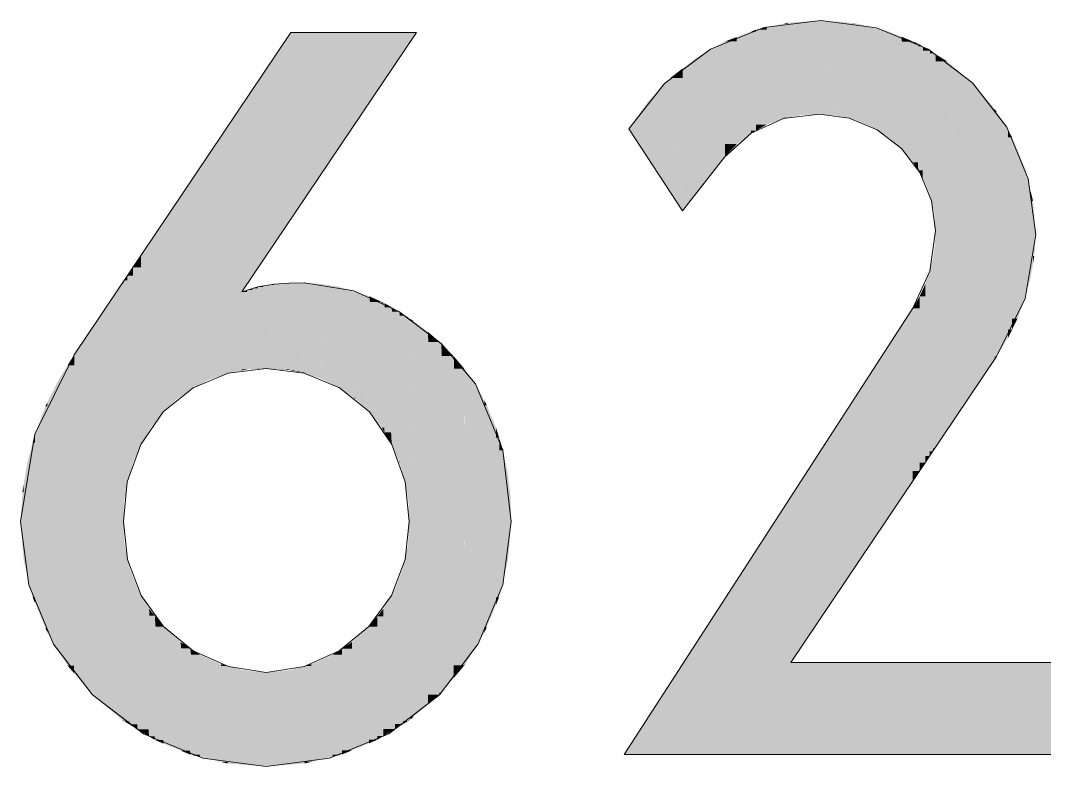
# Model space of a CAD drawing. Extents: x -1 to 1342, y -35 to 723.
# Drawn here: x 1226.778 to 1229.655, y 273.213 to 275.308 of the extents above; entities that cross this region are included whole.
import ezdxf

# ---------------------------------------------------------------- set-up
doc = ezdxf.new("R2010")
doc.units = 0
doc.layers.get('0').update_dxf_attribs({"lineweight": 18})
doc.layers.add('P11_Plankopf_Ausführung_AF_4_800 Plankopf', color=7, linetype='Continuous', lineweight=25)

# ---------------------------------------------------------------- blocks, each defined once
blk = doc.blocks.new('Referenz-A0SKLQSHLL', base_point=(1054.4775, 131.3883))
at = {"layer": 'P11_Plankopf_Ausführung_AF_4_800 Plankopf', "color": 0, "linetype": 'Continuous', "lineweight": 13, "ltscale": 16.9}
for p, q in [((1229.0269, 275.3079), (1228.8665, 275.2881)), ((1229.1829, 275.2877), (1229.0269, 275.3079)), ((1228.8665, 275.2881), (1228.7166, 275.2277)), ((1229.3283, 275.2278), (1229.1829, 275.2877)), ((1227.5376, 275.2745), (1226.9288, 274.3693)), ((1227.3996, 274.5458), (1227.8905, 275.2745)), ((1227.8905, 275.2745), (1227.5376, 275.2745)), ((1228.7166, 275.2277), (1228.5873, 275.1307)), ((1229.4532, 275.1324), (1229.3283, 275.2278)), ((1228.5873, 275.1307), (1228.4873, 275.0036)), ((1229.5492, 275.0079), (1229.4532, 275.1324)), ((1228.9221, 275.0326), (1228.8306, 274.9912)), ((1229.0218, 275.0445), (1228.9221, 275.0326)), ((1229.1066, 275.0334), (1229.0218, 275.0445)), ((1229.1855, 275.0007), (1229.1066, 275.0334)), ((1228.4873, 275.0036), (1228.6383, 274.7734)), ((1228.8306, 274.9912), (1228.7558, 274.9243)), ((1229.2533, 274.9486), (1229.1855, 275.0007)), ((1229.6097, 274.8628), (1229.5492, 275.0079)), ((1229.3054, 274.8808), (1229.2533, 274.9486)), ((1228.6383, 274.7734), (1228.7558, 274.9243)), ((1229.3381, 274.8019), (1229.3054, 274.8808)), ((1229.6306, 274.7069), (1229.6097, 274.8628)), ((1229.3492, 274.7172), (1229.3381, 274.8019)), ((1229.3326, 274.6039), (1229.3492, 274.7172)), ((1229.6007, 274.5275), (1229.6306, 274.7069)), ((1229.2852, 274.4998), (1229.3326, 274.6039)), ((1227.4444, 274.5598), (1227.3996, 274.5458)), ((1227.4907, 274.5671), (1227.4444, 274.5598)), ((1227.5333, 274.5704), (1227.4907, 274.5671)), ((1227.5761, 274.5714), (1227.5333, 274.5704)), ((1227.7142, 274.5491), (1227.5761, 274.5714)), ((1227.8413, 274.4907), (1227.7142, 274.5491)), ((1229.5206, 274.3642), (1229.6007, 274.5275)), ((1227.9603, 274.4009), (1227.8413, 274.4907)), ((1229.2852, 274.4998), (1228.4744, 273.2465)), ((1228.0568, 274.2872), (1227.9603, 274.4009)), ((1226.9288, 274.3693), (1226.8185, 274.1466)), ((1228.9425, 273.5048), (1229.5206, 274.3642)), ((1227.4684, 274.3308), (1227.3618, 274.3177)), ((1227.5752, 274.3177), (1227.4684, 274.3308)), ((1227.3618, 274.3177), (1227.2627, 274.276)), ((1227.6743, 274.276), (1227.5752, 274.3177)), ((1227.2627, 274.276), (1227.1786, 274.2091)), ((1227.7584, 274.2091), (1227.6743, 274.276)), ((1228.1337, 274.1013), (1228.0568, 274.2872)), ((1227.1786, 274.2091), (1227.1161, 274.1169)), ((1227.8211, 274.1169), (1227.7584, 274.2091)), ((1226.8185, 274.1466), (1226.7779, 273.9013)), ((1227.1161, 274.1169), (1227.0781, 274.0121)), ((1227.859, 274.0122), (1227.8211, 274.1169)), ((1228.1566, 273.9013), (1228.1337, 274.1013)), ((1227.0781, 274.0121), (1227.0671, 273.9013)), ((1227.8701, 273.9013), (1227.859, 274.0122)), ((1226.7779, 273.9013), (1226.8017, 273.7229)), ((1227.0671, 273.9013), (1227.0782, 273.794)), ((1227.859, 273.794), (1227.8701, 273.9013)), ((1228.1331, 273.7232), (1228.1566, 273.9013)), ((1227.0782, 273.794), (1227.1167, 273.6933)), ((1227.8204, 273.6932), (1227.859, 273.794)), ((1226.8017, 273.7229), (1226.8709, 273.5568)), ((1228.0644, 273.5572), (1228.1331, 273.7232)), ((1227.1167, 273.6933), (1227.1799, 273.6059)), ((1227.7572, 273.6059), (1227.8204, 273.6932)), ((1227.1799, 273.6059), (1227.2636, 273.5379)), ((1227.6734, 273.5379), (1227.7572, 273.6059)), ((1226.8709, 273.5568), (1226.9807, 273.4142)), ((1227.955, 273.4147), (1228.0644, 273.5572)), ((1227.2636, 273.5379), (1227.362, 273.4939)), ((1227.575, 273.4938), (1227.6734, 273.5379)), ((1227.362, 273.4939), (1227.4684, 273.4768)), ((1227.4684, 273.4768), (1227.575, 273.4938)), ((1229.7379, 273.5048), (1228.9425, 273.5048)), ((1226.9807, 273.4142), (1227.1236, 273.3049)), ((1227.8125, 273.3053), (1227.955, 273.4147)), ((1227.1236, 273.3049), (1227.29, 273.2363)), ((1227.6465, 273.2366), (1227.8125, 273.3053)), ((1227.29, 273.2363), (1227.4684, 273.2131)), ((1227.4684, 273.2131), (1227.6465, 273.2366)), ((1228.4744, 273.2465), (1229.7379, 273.2465))]:
    blk.add_line(p, q, dxfattribs=at)
at = {"layer": 'P11_Plankopf_Ausführung_AF_4_800 Plankopf', "color": 0, "linetype": 'Continuous', "lineweight": 0, "ltscale": 0.0169}
blk.add_line((1227.5761, 274.5713), (1227.5752, 274.5713), dxfattribs=at)
for points in [[(1229.0218, 275.3042), (1228.9715, 275.3042), (1229.0218, 275.3075)], [(1229.0269, 275.3075), (1229.0218, 275.3075), (1229.0269, 275.3079)], [(1229.0269, 275.0445), (1229.0218, 275.0445), (1229.0218, 275.3075)], [(1229.0269, 275.0441), (1229.0269, 275.3075), (1229.0218, 275.3075)], [(1229.0724, 275.0441), (1229.0269, 275.0441), (1229.0269, 275.3079)], [(1229.0731, 275.3043), (1229.0276, 275.3043), (1229.0269, 275.3079)], [(1228.8442, 275.2767), (1228.8306, 275.2767), (1228.8442, 275.2819)], [(1228.8748, 275.2819), (1228.8442, 275.2819), (1228.8748, 275.2886)], [(1228.8748, 275.0154), (1228.8442, 275.0154), (1228.8442, 275.2819)], [(1228.8748, 275.0154), (1228.8748, 275.2819), (1228.8442, 275.2819)], [(1228.9221, 275.2886), (1228.8748, 275.2886), (1228.9221, 275.299)], [(1228.9221, 275.0326), (1228.8748, 275.0326), (1228.8748, 275.2886)], [(1228.9221, 275.0326), (1228.9221, 275.2886), (1228.8748, 275.2886)], [(1228.9346, 275.299), (1228.9221, 275.299), (1228.9346, 275.3017)], [(1228.9346, 275.035), (1228.9221, 275.035), (1228.9221, 275.299)], [(1228.9346, 275.035), (1228.9346, 275.299), (1228.9221, 275.299)], [(1228.9715, 275.3017), (1228.9346, 275.3017), (1228.9715, 275.3042)], [(1228.9715, 275.0424), (1228.9346, 275.0424), (1228.9346, 275.3017)], [(1228.9715, 275.0424), (1228.9715, 275.3017), (1228.9346, 275.3017)], [(1229.0218, 275.0445), (1228.9715, 275.0445), (1228.9715, 275.3042)], [(1229.0218, 275.0445), (1229.0218, 275.3042), (1228.9715, 275.3042)], [(1229.0731, 275.0405), (1229.0731, 275.3043), (1229.0276, 275.3043)], [(1229.1192, 275.0405), (1229.0731, 275.0405), (1229.0731, 275.3043)], [(1229.1212, 275.3007), (1229.0737, 275.3007), (1229.0731, 275.3043)], [(1229.1212, 275.0289), (1229.1212, 275.3007), (1229.0737, 275.3007)], [(1229.123, 275.0289), (1229.1212, 275.0289), (1229.1212, 275.3007)], [(1229.123, 275.3002), (1229.1212, 275.3002), (1229.1212, 275.3007)], [(1229.123, 275.0285), (1229.123, 275.3002), (1229.1212, 275.3002)], [(1229.1673, 275.0285), (1229.123, 275.0285), (1229.123, 275.3002)], [(1229.1705, 275.2889), (1229.1248, 275.2889), (1229.123, 275.3002)], [(1229.1705, 275.0088), (1229.1705, 275.2889), (1229.1248, 275.2889)], [(1229.2095, 275.0088), (1229.1705, 275.0088), (1229.1705, 275.2889)], [(1229.2131, 275.2788), (1229.1719, 275.2788), (1229.1705, 275.2889)], [(1229.2131, 274.9827), (1229.2131, 275.2788), (1229.1719, 275.2788)], [(1229.2143, 274.9827), (1229.2131, 274.9827), (1229.2131, 275.2788)], [(1229.2143, 275.2783), (1229.2131, 275.2783), (1229.2131, 275.2788)], [(1229.2143, 274.982), (1229.2143, 275.2783), (1229.2131, 275.2783)], [(1229.2494, 274.982), (1229.2143, 274.982), (1229.2143, 275.2783)], [(1229.2533, 275.2623), (1229.2162, 275.2623), (1229.2143, 275.2783)], [(1227.5376, 275.0693), (1227.3996, 275.0693), (1227.5376, 275.2745)], [(1227.5376, 274.7506), (1227.8905, 275.2745), (1227.5376, 275.2745)], [(1228.7577, 275.2478), (1228.7558, 275.2478), (1228.7577, 275.2489)], [(1228.7907, 275.2489), (1228.7577, 275.2489), (1228.7907, 275.2615)], [(1228.7907, 274.9606), (1228.7577, 274.9606), (1228.7577, 275.2489)], [(1228.7907, 274.9606), (1228.7907, 275.2489), (1228.7577, 275.2489)], [(1228.8306, 275.2615), (1228.7907, 275.2615), (1228.8306, 275.2767)], [(1228.8306, 274.9912), (1228.7907, 274.9912), (1228.7907, 275.2615)], [(1228.8306, 274.9912), (1228.8306, 275.2615), (1228.7907, 275.2615)], [(1228.8442, 274.9986), (1228.8306, 274.9986), (1228.8306, 275.2767)], [(1228.8442, 274.9986), (1228.8442, 275.2767), (1228.8306, 275.2767)], [(1229.2533, 274.9486), (1229.2533, 275.2623), (1229.2162, 275.2623)], [(1229.283, 274.9486), (1229.2533, 274.9486), (1229.2533, 275.2623)], [(1229.2867, 275.2485), (1229.2546, 275.2485), (1229.2533, 275.2623)], [(1228.7558, 275.2035), (1228.6771, 275.2035), (1228.7558, 275.2478)], [(1228.7577, 274.9263), (1228.7558, 274.9263), (1228.7558, 275.2478)], [(1228.7577, 274.9263), (1228.7577, 275.2478), (1228.7558, 275.2478)], [(1229.2867, 274.9096), (1229.2867, 275.2485), (1229.2546, 275.2485)], [(1229.2997, 274.9096), (1229.2867, 274.9096), (1229.2867, 275.2485)], [(1229.3005, 275.2428), (1229.2869, 275.2428), (1229.2867, 275.2485)], [(1229.3005, 274.887), (1229.3005, 275.2428), (1229.2869, 275.2428)], [(1229.3128, 274.887), (1229.3005, 274.887), (1229.3005, 275.2428)], [(1229.3135, 275.2349), (1229.3008, 275.2349), (1229.3005, 275.2428)], [(1229.3135, 274.8658), (1229.3135, 275.2349), (1229.3008, 275.2349)], [(1229.3309, 274.8658), (1229.3135, 274.8658), (1229.3135, 275.2349)], [(1229.3332, 275.2229), (1229.3141, 275.2229), (1229.3135, 275.2349)], [(1229.3332, 274.8183), (1229.3332, 275.2229), (1229.3141, 275.2229)], [(1229.3439, 274.8183), (1229.3332, 274.8183), (1229.3332, 275.2229)], [(1229.3452, 275.2156), (1229.3334, 275.2156), (1229.3332, 275.2229)], [(1228.6771, 275.1732), (1228.6383, 275.1732), (1228.6771, 275.2035)], [(1228.7558, 274.9243), (1228.6771, 274.9243), (1228.6771, 275.2035)], [(1228.7558, 274.9243), (1228.7558, 275.2035), (1228.6771, 275.2035)], [(1229.3452, 274.7684), (1229.3452, 275.2156), (1229.3334, 275.2156)], [(1229.3488, 274.7684), (1229.3452, 274.7684), (1229.3452, 275.2156)], [(1229.3492, 275.2131), (1229.3452, 275.2131), (1229.3452, 275.2156)], [(1229.3492, 274.7172), (1229.3492, 275.2131), (1229.3452, 275.2131)], [(1229.3812, 274.1571), (1229.3492, 274.1571), (1229.3492, 275.2131)], [(1229.3812, 275.1936), (1229.3498, 275.1936), (1229.3492, 275.2131)], [(1229.3812, 274.1571), (1229.3812, 275.1936), (1229.3498, 275.1936)], [(1229.4532, 274.2641), (1229.3812, 274.2641), (1229.3812, 275.1936)], [(1229.4532, 275.1324), (1229.386, 275.1324), (1229.3812, 275.1936)], [(1228.6383, 275.1466), (1228.6041, 275.1466), (1228.6383, 275.1732)], [(1228.6771, 274.8233), (1228.6383, 274.8233), (1228.6383, 275.1732)], [(1228.6771, 274.8233), (1228.6771, 275.1732), (1228.6383, 275.1732)], [(1228.6041, 275.0795), (1228.5404, 275.0795), (1228.6041, 275.1466)], [(1228.6335, 274.8254), (1228.6041, 274.8254), (1228.6041, 275.1466)], [(1228.6383, 274.7734), (1228.6383, 275.1466), (1228.6041, 275.1466)], [(1229.4532, 274.2641), (1229.4532, 275.1324), (1229.386, 275.1324)], [(1229.5148, 274.3556), (1229.4532, 274.3556), (1229.4532, 275.1324)], [(1229.5148, 275.0607), (1229.4589, 275.0607), (1229.4532, 275.1324)], [(1228.5404, 275.0036), (1228.4873, 275.0036), (1228.5404, 275.0795)], [(1228.5797, 274.9227), (1228.5404, 274.9227), (1228.5404, 275.0795)], [(1228.6041, 274.8254), (1228.6041, 275.0795), (1228.5404, 275.0795)], [(1227.3996, 275.013), (1227.3618, 275.013), (1227.3996, 275.0693)], [(1227.5376, 274.7506), (1227.3996, 274.7506), (1227.3996, 275.0693)], [(1227.5376, 274.7506), (1227.5376, 275.0693), (1227.3996, 275.0693)], [(1229.5148, 274.3556), (1229.5148, 275.0607), (1229.4589, 275.0607)], [(1229.5206, 274.3642), (1229.5148, 274.3642), (1229.5148, 275.0607)], [(1229.5206, 275.0513), (1229.5148, 275.0513), (1229.5148, 275.0607)], [(1229.5206, 274.3642), (1229.5206, 275.0513), (1229.5148, 275.0513)], [(1229.5525, 274.416), (1229.5206, 274.416), (1229.5206, 275.0513)], [(1229.5525, 274.9994), (1229.5232, 274.9994), (1229.5206, 275.0513)], [(1228.8748, 275.0154), (1228.9221, 275.0326), (1228.8748, 275.0326)], [(1228.9221, 275.0326), (1228.9346, 275.035), (1228.9221, 275.035)], [(1228.9346, 275.035), (1228.9715, 275.0424), (1228.9346, 275.0424)], [(1228.9715, 275.0424), (1229.0218, 275.0445), (1228.9715, 275.0445)], [(1229.0269, 275.0441), (1229.0269, 275.0445), (1229.0218, 275.0445)], [(1229.0731, 275.0405), (1229.0724, 275.0441), (1229.0269, 275.0441)], [(1229.1212, 275.0289), (1229.1192, 275.0405), (1229.0731, 275.0405)], [(1229.123, 275.0285), (1229.123, 275.0289), (1229.1212, 275.0289)], [(1229.1705, 275.0088), (1229.1673, 275.0285), (1229.123, 275.0285)], [(1227.3618, 274.9373), (1227.3108, 274.9373), (1227.3618, 275.013)], [(1227.3996, 274.325), (1227.3618, 274.325), (1227.3618, 275.013)], [(1227.3996, 274.325), (1227.3996, 275.013), (1227.3618, 275.013)], [(1228.5404, 274.9227), (1228.5404, 275.0036), (1228.4873, 275.0036)], [(1228.7907, 274.9606), (1228.8306, 274.9912), (1228.7907, 274.9912)], [(1228.8306, 274.9912), (1228.8442, 274.9986), (1228.8306, 274.9986)], [(1228.8442, 274.9986), (1228.8748, 275.0154), (1228.8442, 275.0154)], [(1229.2131, 274.9827), (1229.2095, 275.0088), (1229.1705, 275.0088)], [(1229.5525, 274.416), (1229.5525, 274.9994), (1229.5232, 274.9994)], [(1229.5643, 274.44), (1229.5525, 274.44), (1229.5525, 274.9994)], [(1229.5643, 274.9802), (1229.5529, 274.9802), (1229.5525, 274.9994)], [(1229.2143, 274.982), (1229.2143, 274.9827), (1229.2131, 274.9827)], [(1229.2533, 274.9486), (1229.2494, 274.982), (1229.2143, 274.982)], [(1229.5643, 274.44), (1229.5643, 274.9802), (1229.5529, 274.9802)], [(1229.5793, 274.4706), (1229.5643, 274.4706), (1229.5643, 274.9802)], [(1229.5793, 274.9442), (1229.5654, 274.9442), (1229.5643, 274.9802)], [(1227.3108, 274.8657), (1227.2627, 274.8657), (1227.3108, 274.9373)], [(1227.3618, 274.3177), (1227.3108, 274.3177), (1227.3108, 274.9373)], [(1227.3618, 274.3177), (1227.3618, 274.9373), (1227.3108, 274.9373)], [(1228.7577, 274.9263), (1228.7907, 274.9606), (1228.7577, 274.9606)], [(1229.2867, 274.9096), (1229.283, 274.9486), (1229.2533, 274.9486)], [(1229.5793, 274.4706), (1229.5793, 274.9442), (1229.5654, 274.9442)], [(1229.6007, 274.5275), (1229.5793, 274.5275), (1229.5793, 274.9442)], [(1229.6007, 274.893), (1229.582, 274.893), (1229.5793, 274.9442)], [(1228.6041, 274.8254), (1228.5797, 274.9227), (1228.5404, 274.9227)], [(1228.6771, 274.8233), (1228.7558, 274.9243), (1228.6771, 274.9243)], [(1228.7558, 274.9243), (1228.7577, 274.9263), (1228.7558, 274.9263)], [(1229.3005, 274.887), (1229.2997, 274.9096), (1229.2867, 274.9096)], [(1229.3135, 274.8658), (1229.3128, 274.887), (1229.3005, 274.887)], [(1229.6007, 274.5275), (1229.6007, 274.893), (1229.582, 274.893)], [(1229.6007, 274.5275), (1229.6007, 274.5275), (1229.6007, 274.893)], [(1229.6007, 274.8929), (1229.6007, 274.8929), (1229.6007, 274.893)], [(1229.6007, 274.5275), (1229.6007, 274.8929), (1229.6007, 274.8929)], [(1229.6165, 274.5863), (1229.6007, 274.5863), (1229.6007, 274.8929)], [(1229.6165, 274.8279), (1229.6041, 274.8279), (1229.6007, 274.8929)], [(1227.2627, 274.7998), (1227.2184, 274.7998), (1227.2627, 274.8657)], [(1227.3108, 274.3003), (1227.2627, 274.3003), (1227.2627, 274.8657)], [(1227.3108, 274.3003), (1227.3108, 274.8657), (1227.2627, 274.8657)], [(1229.3332, 274.8183), (1229.3309, 274.8658), (1229.3135, 274.8658)], [(1228.6383, 274.7734), (1228.6335, 274.8254), (1228.6041, 274.8254)], [(1228.6383, 274.7734), (1228.6771, 274.8233), (1228.6383, 274.8233)], [(1229.3452, 274.7684), (1229.3439, 274.8183), (1229.3332, 274.8183)], [(1229.6165, 274.5863), (1229.6165, 274.8279), (1229.6041, 274.8279)], [(1229.623, 274.6252), (1229.6165, 274.6252), (1229.6165, 274.8279)], [(1229.623, 274.8011), (1229.6173, 274.8011), (1229.6165, 274.8279)], [(1227.2184, 274.7407), (1227.1786, 274.7407), (1227.2184, 274.7998)], [(1227.2627, 274.276), (1227.2184, 274.276), (1227.2184, 274.7998)], [(1227.2627, 274.276), (1227.2627, 274.7998), (1227.2184, 274.7998)], [(1229.623, 274.6252), (1229.623, 274.8011), (1229.6173, 274.8011)], [(1229.6265, 274.6463), (1229.623, 274.6463), (1229.623, 274.8011)], [(1229.6265, 274.7579), (1229.6239, 274.7579), (1229.623, 274.8011)], [(1229.3492, 274.7172), (1229.3488, 274.7684), (1229.3452, 274.7684)], [(1227.1786, 274.69), (1227.1445, 274.69), (1227.1786, 274.7407)], [(1227.2184, 274.2454), (1227.1786, 274.2454), (1227.1786, 274.7407)], [(1227.2184, 274.2454), (1227.2184, 274.7407), (1227.1786, 274.7407)], [(1227.3996, 274.5458), (1227.5376, 274.7506), (1227.3996, 274.7506)], [(1229.6265, 274.6463), (1229.6265, 274.7579), (1229.6239, 274.7579)], [(1229.6306, 274.7069), (1229.6265, 274.7069), (1229.6265, 274.7579)], [(1229.3492, 274.6789), (1229.3473, 274.6789), (1229.3492, 274.7172)], [(1229.6265, 274.6463), (1229.6306, 274.7069), (1229.6265, 274.7069)], [(1227.1445, 274.6477), (1227.1161, 274.6477), (1227.1445, 274.69)], [(1227.1786, 274.2091), (1227.1445, 274.2091), (1227.1445, 274.69)], [(1227.1786, 274.2091), (1227.1786, 274.69), (1227.1445, 274.69)], [(1229.3473, 274.6411), (1229.3417, 274.6411), (1229.3473, 274.6789)], [(1229.3492, 274.1095), (1229.3473, 274.1095), (1229.3473, 274.6789)], [(1229.3492, 274.1095), (1229.3492, 274.6789), (1229.3473, 274.6789)], [(1227.1161, 274.6147), (1227.0938, 274.6147), (1227.1161, 274.6477)], [(1227.1445, 274.1649), (1227.1161, 274.1649), (1227.1161, 274.6477)], [(1227.1445, 274.1649), (1227.1445, 274.6477), (1227.1161, 274.6477)], [(1229.623, 274.6252), (1229.6265, 274.6463), (1229.623, 274.6463)], [(1229.3417, 274.6039), (1229.3326, 274.6039), (1229.3417, 274.6411)], [(1229.3473, 274.1066), (1229.3417, 274.1066), (1229.3417, 274.6411)], [(1229.3473, 274.1066), (1229.3473, 274.6411), (1229.3417, 274.6411)], [(1229.6165, 274.5863), (1229.623, 274.6252), (1229.6165, 274.6252)], [(1227.0781, 274.578), (1227.0692, 274.578), (1227.0781, 274.5913)], [(1227.0938, 274.5913), (1227.0781, 274.5913), (1227.0938, 274.6147)], [(1227.0938, 274.0657), (1227.0781, 274.0657), (1227.0781, 274.5913)], [(1227.0938, 274.0657), (1227.0938, 274.5913), (1227.0781, 274.5913)], [(1227.1161, 274.1169), (1227.0938, 274.1169), (1227.0938, 274.6147)], [(1227.1161, 274.1169), (1227.1161, 274.6147), (1227.0938, 274.6147)], [(1229.3326, 274.5678), (1229.3201, 274.5678), (1229.3326, 274.6039)], [(1229.3417, 274.0983), (1229.3326, 274.0983), (1229.3326, 274.6039)], [(1229.3417, 274.0983), (1229.3417, 274.6039), (1229.3326, 274.6039)], [(1227.063, 274.4464), (1226.9807, 274.4464), (1227.063, 274.5689)], [(1227.0671, 274.5689), (1227.063, 274.5689), (1227.0671, 274.575)], [(1227.0671, 273.3441), (1227.063, 273.3441), (1227.063, 274.5689)], [(1227.0671, 273.3416), (1227.0671, 274.5689), (1227.063, 274.5689)], [(1227.0692, 274.575), (1227.0671, 274.575), (1227.0692, 274.578)], [(1227.0692, 273.957), (1227.0671, 273.957), (1227.0671, 274.575)], [(1227.0692, 273.957), (1227.0692, 274.575), (1227.0671, 274.575)], [(1227.0781, 274.0121), (1227.0692, 274.0121), (1227.0692, 274.578)], [(1227.0781, 274.0121), (1227.0781, 274.578), (1227.0692, 274.578)], [(1227.4444, 274.5559), (1227.4292, 274.5559), (1227.4444, 274.5598)], [(1227.4597, 274.5598), (1227.4444, 274.5598), (1227.4597, 274.563)], [(1227.4597, 274.3304), (1227.4444, 274.3304), (1227.4444, 274.5598)], [(1227.4597, 274.3304), (1227.4597, 274.5598), (1227.4444, 274.5598)], [(1227.4684, 274.563), (1227.4597, 274.563), (1227.4684, 274.5644)], [(1227.4684, 274.3308), (1227.4597, 274.3308), (1227.4597, 274.563)], [(1227.4684, 274.3308), (1227.4684, 274.563), (1227.4597, 274.563)], [(1227.4751, 274.5644), (1227.4684, 274.5644), (1227.4751, 274.5654)], [(1227.4751, 274.3308), (1227.4684, 274.3308), (1227.4684, 274.5644)], [(1227.4751, 274.3305), (1227.4751, 274.5644), (1227.4684, 274.5644)], [(1227.4907, 274.5654), (1227.4751, 274.5654), (1227.4907, 274.5671)], [(1227.4906, 274.3305), (1227.4751, 274.3305), (1227.4751, 274.5654)], [(1227.4907, 274.3296), (1227.4907, 274.5654), (1227.4751, 274.5654)], [(1227.5049, 274.5671), (1227.4907, 274.5671), (1227.5049, 274.5685)], [(1227.5048, 274.3296), (1227.4907, 274.3296), (1227.4907, 274.5671)], [(1227.5049, 274.3289), (1227.5049, 274.5671), (1227.4907, 274.5671)], [(1227.5191, 274.5685), (1227.5049, 274.5685), (1227.5191, 274.5696)], [(1227.519, 274.3289), (1227.5049, 274.3289), (1227.5049, 274.5685)], [(1227.5191, 274.3281), (1227.5191, 274.5685), (1227.5049, 274.5685)], [(1227.5223, 274.5696), (1227.5191, 274.5696), (1227.5223, 274.5698)], [(1227.5223, 274.3281), (1227.5191, 274.3281), (1227.5191, 274.5696)], [(1227.5223, 274.3279), (1227.5223, 274.5696), (1227.5191, 274.5696)], [(1227.5333, 274.5698), (1227.5223, 274.5698), (1227.5333, 274.5704)], [(1227.5332, 274.3279), (1227.5223, 274.3279), (1227.5223, 274.5698)], [(1227.5333, 274.3258), (1227.5333, 274.5698), (1227.5223, 274.5698)], [(1227.5476, 274.5704), (1227.5333, 274.5704), (1227.5476, 274.571)], [(1227.5474, 274.3258), (1227.5333, 274.3258), (1227.5333, 274.5704)], [(1227.5476, 274.323), (1227.5476, 274.5704), (1227.5333, 274.5704)], [(1227.5618, 274.571), (1227.5476, 274.571), (1227.5618, 274.5713)], [(1227.5617, 274.323), (1227.5476, 274.323), (1227.5476, 274.571)], [(1227.5618, 274.3203), (1227.5618, 274.571), (1227.5476, 274.571)], [(1227.575, 274.3203), (1227.5618, 274.3203), (1227.5618, 274.5713)], [(1227.5752, 274.3177), (1227.5752, 274.5713), (1227.5618, 274.5713)], [(1227.5752, 274.5713), (1227.5618, 274.5713), (1227.5752, 274.5713)], [(1227.5761, 274.3177), (1227.5752, 274.3177), (1227.5752, 274.5713)], [(1227.5761, 274.3173), (1227.5761, 274.5713), (1227.5752, 274.5713)], [(1227.62, 274.3173), (1227.5761, 274.3173), (1227.5761, 274.5714)], [(1227.6227, 274.5681), (1227.5767, 274.5681), (1227.5761, 274.5714)], [(1227.6227, 274.3014), (1227.6227, 274.5681), (1227.5767, 274.5681)], [(1227.6261, 274.3014), (1227.6227, 274.3014), (1227.6227, 274.5681)], [(1227.6262, 274.5675), (1227.6227, 274.5675), (1227.6227, 274.5681)], [(1227.6262, 274.3003), (1227.6262, 274.5675), (1227.6227, 274.5675)], [(1227.6657, 274.3003), (1227.6262, 274.3003), (1227.6262, 274.5675)], [(1227.6689, 274.5606), (1227.6272, 274.5606), (1227.6262, 274.5675)], [(1227.6689, 274.2788), (1227.6689, 274.5606), (1227.6272, 274.5606)], [(1227.6742, 274.2788), (1227.6689, 274.2788), (1227.6689, 274.5606)], [(1227.6743, 274.5592), (1227.6689, 274.5592), (1227.6689, 274.5606)], [(1227.6743, 274.276), (1227.6743, 274.5592), (1227.6689, 274.5592)], [(1227.7107, 274.276), (1227.6743, 274.276), (1227.6743, 274.5592)], [(1227.7142, 274.5491), (1227.6756, 274.5491), (1227.6743, 274.5592)], [(1229.3201, 274.533), (1229.3042, 274.533), (1229.3201, 274.5678)], [(1229.3326, 274.0848), (1229.3201, 274.0848), (1229.3201, 274.5678)], [(1229.3326, 274.0848), (1229.3326, 274.5678), (1229.3201, 274.5678)], [(1229.6007, 274.5275), (1229.6165, 274.5863), (1229.6007, 274.5863)], [(1227.4143, 274.5458), (1227.3996, 274.5458), (1227.4143, 274.5512)], [(1227.4143, 274.3279), (1227.3996, 274.3279), (1227.3996, 274.5458)], [(1227.4143, 274.3279), (1227.4143, 274.5458), (1227.3996, 274.5458)], [(1227.4147, 274.5512), (1227.4143, 274.5512), (1227.4147, 274.5513)], [(1227.4147, 274.3279), (1227.4143, 274.3279), (1227.4143, 274.5512)], [(1227.4147, 274.3279), (1227.4147, 274.5512), (1227.4143, 274.5512)], [(1227.4292, 274.5513), (1227.4147, 274.5513), (1227.4292, 274.5559)], [(1227.4292, 274.3287), (1227.4147, 274.3287), (1227.4147, 274.5513)], [(1227.4292, 274.3287), (1227.4292, 274.5513), (1227.4147, 274.5513)], [(1227.4444, 274.3295), (1227.4292, 274.3295), (1227.4292, 274.5559)], [(1227.4444, 274.3295), (1227.4444, 274.5559), (1227.4292, 274.5559)], [(1227.7142, 274.2485), (1227.7142, 274.5491), (1227.6756, 274.5491)], [(1227.7186, 274.2485), (1227.7142, 274.2485), (1227.7142, 274.5491)], [(1227.7187, 274.5475), (1227.7142, 274.5475), (1227.7142, 274.5491)], [(1227.7187, 274.2454), (1227.7187, 274.5475), (1227.7142, 274.5475)], [(1227.754, 274.2454), (1227.7187, 274.2454), (1227.7187, 274.5475)], [(1227.7583, 274.5335), (1227.7203, 274.5335), (1227.7187, 274.5475)], [(1227.7583, 274.2092), (1227.7583, 274.5335), (1227.7203, 274.5335)], [(1227.7584, 274.2092), (1227.7583, 274.2092), (1227.7583, 274.5335)], [(1227.7584, 274.5334), (1227.7583, 274.5334), (1227.7583, 274.5335)], [(1227.7584, 274.2091), (1227.7584, 274.5334), (1227.7583, 274.5334)], [(1227.7885, 274.2091), (1227.7584, 274.2091), (1227.7584, 274.5334)], [(1227.7926, 274.5177), (1227.7599, 274.5177), (1227.7584, 274.5334)], [(1229.3042, 274.4998), (1229.2852, 274.4998), (1229.3042, 274.533)], [(1229.3201, 274.0662), (1229.3042, 274.0662), (1229.3042, 274.533)], [(1229.3201, 274.0662), (1229.3201, 274.533), (1229.3042, 274.533)], [(1227.7926, 274.1649), (1227.7926, 274.5177), (1227.7599, 274.5177)], [(1227.8005, 274.1649), (1227.7926, 274.1649), (1227.7926, 274.5177)], [(1227.8008, 274.514), (1227.7927, 274.514), (1227.7926, 274.5177)], [(1227.8008, 274.1512), (1227.8008, 274.514), (1227.7927, 274.514)], [(1227.8193, 274.1512), (1227.8008, 274.1512), (1227.8008, 274.514)], [(1227.8211, 274.5024), (1227.8014, 274.5024), (1227.8008, 274.514)], [(1227.8211, 274.1169), (1227.8211, 274.5024), (1227.8014, 274.5024)], [(1227.8391, 274.1169), (1227.8211, 274.1169), (1227.8211, 274.5024)], [(1227.8413, 274.4907), (1227.8216, 274.4907), (1227.8211, 274.5024)], [(1229.5793, 274.4706), (1229.6007, 274.5275), (1229.5793, 274.5275)], [(1229.6007, 274.5275), (1229.6007, 274.5275), (1229.6007, 274.5275)], [(1227.8413, 274.0703), (1227.8413, 274.4907), (1227.8216, 274.4907)], [(1227.8433, 274.0703), (1227.8413, 274.0703), (1227.8413, 274.4907)], [(1227.8433, 274.4895), (1227.8413, 274.4895), (1227.8413, 274.4907)], [(1227.8433, 274.0657), (1227.8433, 274.4895), (1227.8413, 274.4895)], [(1227.8573, 274.0657), (1227.8433, 274.0657), (1227.8433, 274.4895)], [(1227.859, 274.4793), (1227.8436, 274.4793), (1227.8433, 274.4895)], [(1227.859, 274.0122), (1227.859, 274.4793), (1227.8436, 274.4793)], [(1227.8671, 274.0122), (1227.859, 274.0122), (1227.859, 274.4793)], [(1227.868, 274.4735), (1227.8591, 274.4735), (1227.859, 274.4793)], [(1227.868, 273.9571), (1227.868, 274.4735), (1227.8591, 274.4735)], [(1227.8699, 273.9571), (1227.868, 273.9571), (1227.868, 274.4735)], [(1227.8701, 274.4722), (1227.868, 274.4722), (1227.868, 274.4735)], [(1227.8701, 273.9013), (1227.8701, 274.4722), (1227.868, 274.4722)], [(1227.8729, 273.3446), (1227.8701, 273.3446), (1227.8701, 274.4722)], [(1227.8729, 274.4703), (1227.8701, 274.4703), (1227.8701, 274.4722)], [(1229.2852, 274.0143), (1228.9711, 274.0143), (1229.2852, 274.4998)], [(1229.3042, 274.0426), (1229.2852, 274.0426), (1229.2852, 274.4998)], [(1229.3042, 274.0426), (1229.3042, 274.4998), (1229.2852, 274.4998)], [(1226.9807, 274.3693), (1226.9288, 274.3693), (1226.9807, 274.4464)], [(1227.0578, 273.4142), (1226.9807, 273.4142), (1226.9807, 274.4464)], [(1227.063, 273.3441), (1227.063, 274.4464), (1226.9807, 274.4464)], [(1227.8729, 273.3446), (1227.8729, 274.4703), (1227.8701, 274.4703)], [(1227.8831, 273.3533), (1227.8729, 273.3533), (1227.8729, 274.4703)], [(1227.8831, 274.4637), (1227.873, 274.4637), (1227.8729, 274.4703)], [(1227.8831, 273.3533), (1227.8831, 274.4637), (1227.873, 274.4637)], [(1227.9229, 273.3872), (1227.8831, 273.3872), (1227.8831, 274.4637)], [(1227.9229, 274.4337), (1227.8842, 274.4337), (1227.8831, 274.4637)], [(1229.5643, 274.44), (1229.5793, 274.4706), (1229.5643, 274.4706)], [(1227.9229, 273.3872), (1227.9229, 274.4337), (1227.8842, 274.4337)], [(1227.955, 273.4147), (1227.9229, 273.4147), (1227.9229, 274.4337)], [(1227.955, 274.4055), (1227.9237, 274.4055), (1227.9229, 274.4337)], [(1229.5206, 274.3642), (1229.5525, 274.416), (1229.5206, 274.416)], [(1229.5525, 274.416), (1229.5643, 274.44), (1229.5525, 274.44)], [(1227.955, 273.4147), (1227.955, 274.4055), (1227.9237, 274.4055)], [(1227.9603, 273.4208), (1227.955, 273.4208), (1227.955, 274.4055)], [(1227.9603, 274.4009), (1227.955, 274.4009), (1227.955, 274.4055)], [(1227.9603, 273.4208), (1227.9603, 274.4009), (1227.955, 274.4009)], [(1227.9952, 273.4617), (1227.9603, 273.4617), (1227.9603, 274.4009)], [(1227.9952, 274.3654), (1227.9616, 274.3654), (1227.9603, 274.4009)], [(1226.9288, 274.3396), (1226.9103, 274.3396), (1226.9288, 274.3693)], [(1226.9774, 273.4747), (1226.9288, 273.4747), (1226.9288, 274.3693)], [(1226.9807, 273.4142), (1226.9807, 274.3693), (1226.9288, 274.3693)], [(1227.9952, 273.4617), (1227.9952, 274.3654), (1227.9616, 274.3654)], [(1228.0251, 273.4968), (1227.9952, 273.4968), (1227.9952, 274.3654)], [(1228.0251, 274.3301), (1227.9964, 274.3301), (1227.9952, 274.3654)], [(1229.5148, 274.3556), (1229.5206, 274.3642), (1229.5148, 274.3642)], [(1226.9103, 274.2988), (1226.8848, 274.2988), (1226.9103, 274.3396)], [(1226.9284, 273.4963), (1226.9103, 273.4963), (1226.9103, 274.3396)], [(1226.9288, 273.4747), (1226.9288, 274.3396), (1226.9103, 274.3396)], [(1227.3996, 274.325), (1227.4143, 274.3279), (1227.3996, 274.3279)], [(1227.4143, 274.3279), (1227.4147, 274.3279), (1227.4143, 274.3279)], [(1227.4147, 274.3279), (1227.4292, 274.3287), (1227.4147, 274.3287)], [(1227.4292, 274.3287), (1227.4444, 274.3295), (1227.4292, 274.3295)], [(1227.4444, 274.3295), (1227.4597, 274.3304), (1227.4444, 274.3304)], [(1227.4597, 274.3304), (1227.4684, 274.3308), (1227.4597, 274.3308)], [(1227.4751, 274.3305), (1227.4751, 274.3308), (1227.4684, 274.3308)], [(1227.4907, 274.3296), (1227.4906, 274.3305), (1227.4751, 274.3305)], [(1227.5049, 274.3289), (1227.5048, 274.3296), (1227.4907, 274.3296)], [(1227.5191, 274.3281), (1227.519, 274.3289), (1227.5049, 274.3289)], [(1227.5223, 274.3279), (1227.5223, 274.3281), (1227.5191, 274.3281)], [(1227.5333, 274.3258), (1227.5332, 274.3279), (1227.5223, 274.3279)], [(1228.0251, 273.4968), (1228.0251, 274.3301), (1227.9964, 274.3301)], [(1228.0274, 273.5005), (1228.0251, 273.5005), (1228.0251, 274.3301)], [(1228.0274, 274.3274), (1228.0252, 274.3274), (1228.0251, 274.3301)], [(1229.4532, 274.2641), (1229.5148, 274.3556), (1229.4532, 274.3556)], [(1227.2627, 274.276), (1227.3108, 274.3003), (1227.2627, 274.3003)], [(1227.3108, 274.3003), (1227.3618, 274.3177), (1227.3108, 274.3177)], [(1227.3618, 274.3177), (1227.3996, 274.325), (1227.3618, 274.325)], [(1227.5476, 274.323), (1227.5474, 274.3258), (1227.5333, 274.3258)], [(1227.5618, 274.3203), (1227.5617, 274.323), (1227.5476, 274.323)], [(1227.5752, 274.3177), (1227.575, 274.3203), (1227.5618, 274.3203)], [(1227.5761, 274.3173), (1227.5761, 274.3177), (1227.5752, 274.3177)], [(1227.6227, 274.3014), (1227.62, 274.3173), (1227.5761, 274.3173)], [(1227.6262, 274.3003), (1227.6261, 274.3014), (1227.6227, 274.3014)], [(1227.6689, 274.2788), (1227.6657, 274.3003), (1227.6262, 274.3003)], [(1228.0274, 273.5005), (1228.0274, 274.3274), (1228.0252, 274.3274)], [(1228.0568, 273.5484), (1228.0274, 273.5484), (1228.0274, 274.3274)], [(1228.0568, 274.2872), (1228.0289, 274.2872), (1228.0274, 274.3274)], [(1226.8848, 274.2358), (1226.8536, 274.2358), (1226.8848, 274.2988)], [(1226.909, 273.5378), (1226.8848, 273.5378), (1226.8848, 274.2988)], [(1226.9103, 273.4963), (1226.9103, 274.2988), (1226.8848, 274.2988)], [(1227.2184, 274.2454), (1227.2627, 274.276), (1227.2184, 274.276)], [(1227.6743, 274.276), (1227.6742, 274.2788), (1227.6689, 274.2788)], [(1227.7142, 274.2485), (1227.7107, 274.276), (1227.6743, 274.276)], [(1228.0568, 273.5484), (1228.0568, 274.2872), (1228.0289, 274.2872)], [(1228.0816, 273.5889), (1228.0568, 273.5889), (1228.0568, 274.2872)], [(1228.0816, 274.2402), (1228.0584, 274.2402), (1228.0568, 274.2872)], [(1227.1786, 274.2091), (1227.2184, 274.2454), (1227.1786, 274.2454)], [(1227.7187, 274.2454), (1227.7186, 274.2485), (1227.7142, 274.2485)], [(1227.7583, 274.2092), (1227.754, 274.2454), (1227.7187, 274.2454)], [(1229.3812, 274.1571), (1229.4532, 274.2641), (1229.3812, 274.2641)], [(1226.8479, 274.1466), (1226.8185, 274.1466), (1226.8479, 274.2243)], [(1226.8536, 274.2243), (1226.8479, 274.2243), (1226.8536, 274.2358)], [(1226.8535, 273.6022), (1226.8479, 273.6022), (1226.8479, 274.2243)], [(1226.8536, 273.5885), (1226.8536, 274.2243), (1226.8479, 274.2243)], [(1226.8825, 273.5885), (1226.8536, 273.5885), (1226.8536, 274.2358)], [(1226.8848, 273.5378), (1226.8848, 274.2358), (1226.8536, 274.2358)], [(1228.0816, 273.5889), (1228.0816, 274.2402), (1228.0584, 274.2402)], [(1228.0881, 273.6047), (1228.0816, 273.6047), (1228.0816, 274.2402)], [(1228.0881, 274.2277), (1228.0817, 274.2277), (1228.0816, 274.2402)], [(1228.0881, 273.6047), (1228.0881, 274.2277), (1228.0817, 274.2277)], [(1228.1139, 273.6669), (1228.0881, 273.6669), (1228.0881, 274.2277)], [(1228.1139, 274.1655), (1228.091, 274.1655), (1228.0881, 274.2277)], [(1227.1445, 274.1649), (1227.1786, 274.2091), (1227.1445, 274.2091)], [(1227.7584, 274.2091), (1227.7584, 274.2092), (1227.7583, 274.2092)], [(1227.7926, 274.1649), (1227.7885, 274.2091), (1227.7584, 274.2091)], [(1227.1161, 274.1169), (1227.1445, 274.1649), (1227.1161, 274.1649)], [(1227.8008, 274.1512), (1227.8005, 274.1649), (1227.7926, 274.1649)], [(1228.1139, 273.6669), (1228.1139, 274.1655), (1228.091, 274.1655)], [(1228.1229, 273.6886), (1228.1139, 273.6886), (1228.1139, 274.1655)], [(1228.1229, 274.1363), (1228.1144, 274.1363), (1228.1139, 274.1655)], [(1229.3492, 274.1095), (1229.3812, 274.1571), (1229.3492, 274.1571)], [(1226.8185, 274.1224), (1226.812, 274.1224), (1226.8185, 274.1466)], [(1226.8441, 273.6727), (1226.8185, 273.6727), (1226.8185, 274.1466)], [(1226.8479, 273.6022), (1226.8479, 274.1466), (1226.8185, 274.1466)], [(1227.8211, 274.1169), (1227.8193, 274.1512), (1227.8008, 274.1512)], [(1228.1229, 273.6886), (1228.1229, 274.1363), (1228.1144, 274.1363)], [(1228.1337, 273.7338), (1228.1229, 273.7338), (1228.1229, 274.1363)], [(1228.1337, 274.1013), (1228.1238, 274.1013), (1228.1229, 274.1363)], [(1226.812, 274.0663), (1226.7969, 274.0663), (1226.812, 274.1224)], [(1226.8183, 273.6883), (1226.812, 273.6883), (1226.812, 274.1224)], [(1226.8185, 273.6727), (1226.8185, 274.1224), (1226.812, 274.1224)], [(1227.0938, 274.0657), (1227.1161, 274.1169), (1227.0938, 274.1169)], [(1227.8413, 274.0703), (1227.8391, 274.1169), (1227.8211, 274.1169)], [(1228.1337, 273.7338), (1228.1337, 274.1013), (1228.1238, 274.1013)], [(1228.1475, 273.7913), (1228.1337, 273.7913), (1228.1337, 274.1013)], [(1228.1475, 274.0354), (1228.1367, 274.0354), (1228.1337, 274.1013)], [(1229.3326, 274.0848), (1229.3417, 274.0983), (1229.3326, 274.0983)], [(1229.3417, 274.0983), (1229.3473, 274.1066), (1229.3417, 274.1066)], [(1229.3473, 274.1066), (1229.3492, 274.1095), (1229.3473, 274.1095)], [(1227.8433, 274.0657), (1227.8433, 274.0703), (1227.8413, 274.0703)], [(1229.3201, 274.0662), (1229.3326, 274.0848), (1229.3201, 274.0848)], [(1226.7969, 274.0038), (1226.7866, 274.0038), (1226.7969, 274.0663)], [(1226.8095, 273.7507), (1226.7969, 273.7507), (1226.7969, 274.0663)], [(1226.812, 273.6883), (1226.812, 274.0663), (1226.7969, 274.0663)], [(1227.0781, 274.0121), (1227.0938, 274.0657), (1227.0781, 274.0657)], [(1227.859, 274.0122), (1227.8573, 274.0657), (1227.8433, 274.0657)], [(1229.2852, 274.0143), (1229.3042, 274.0426), (1229.2852, 274.0426)], [(1229.3042, 274.0426), (1229.3201, 274.0662), (1229.3042, 274.0662)], [(1227.0692, 273.957), (1227.0781, 274.0121), (1227.0692, 274.0121)], [(1227.868, 273.9571), (1227.8671, 274.0122), (1227.859, 274.0122)], [(1228.1475, 273.7913), (1228.1475, 274.0354), (1228.1367, 274.0354)], [(1228.1481, 273.7936), (1228.1475, 273.7936), (1228.1475, 274.0354)], [(1228.1481, 274.0304), (1228.1475, 274.0304), (1228.1475, 274.0354)], [(1228.1481, 273.7936), (1228.1481, 274.0304), (1228.1475, 274.0304)], [(1228.1552, 273.8834), (1228.1481, 273.8834), (1228.1481, 274.0304)], [(1228.1552, 273.9685), (1228.1511, 273.9685), (1228.1481, 274.0304)], [(1229.2554, 273.9701), (1228.9425, 273.9701), (1229.2852, 274.0143)], [(1228.9425, 273.9701), (1229.2852, 274.0143), (1228.9711, 274.0143)], [(1226.7834, 273.9013), (1226.7779, 273.9013), (1226.7834, 273.9842)], [(1226.7866, 273.9842), (1226.7834, 273.9842), (1226.7866, 274.0038)], [(1226.7859, 273.8337), (1226.7834, 273.8337), (1226.7834, 273.9842)], [(1226.7866, 273.7935), (1226.7866, 273.9842), (1226.7834, 273.9842)], [(1226.7952, 273.7935), (1226.7866, 273.7935), (1226.7866, 274.0038)], [(1226.7969, 273.7507), (1226.7969, 274.0038), (1226.7866, 274.0038)], [(1227.0671, 273.9013), (1227.0692, 273.957), (1227.0671, 273.957)], [(1227.8701, 273.9013), (1227.8699, 273.9571), (1227.868, 273.9571)], [(1228.1552, 273.8834), (1228.1552, 273.9685), (1228.1511, 273.9685)], [(1228.1566, 273.9013), (1228.1552, 273.9013), (1228.1552, 273.9685)], [(1228.4744, 273.2465), (1228.9425, 273.2465), (1228.9425, 273.9701)], [(1228.9425, 273.5048), (1229.2554, 273.9701), (1228.9425, 273.9701)], [(1226.7834, 273.8337), (1226.7834, 273.9013), (1226.7779, 273.9013)], [(1227.0704, 273.3416), (1227.0671, 273.3416), (1227.0671, 273.9013)], [(1227.0704, 273.8365), (1227.0675, 273.8365), (1227.0671, 273.9013)], [(1227.8701, 273.8365), (1227.8668, 273.8365), (1227.8701, 273.9013)], [(1228.1552, 273.8834), (1228.1566, 273.9013), (1228.1552, 273.9013)], [(1228.1481, 273.7936), (1228.1552, 273.8834), (1228.1481, 273.8834)], [(1226.7866, 273.7935), (1226.7859, 273.8337), (1226.7834, 273.8337)], [(1227.0704, 273.3396), (1227.0704, 273.8365), (1227.0675, 273.8365)], [(1227.0836, 273.3396), (1227.0704, 273.3396), (1227.0704, 273.8365)], [(1227.0838, 273.7731), (1227.0721, 273.7731), (1227.0704, 273.8365)], [(1227.8668, 273.7731), (1227.8534, 273.7731), (1227.8668, 273.8365)], [(1227.8701, 273.3428), (1227.8668, 273.3428), (1227.8668, 273.8365)], [(1227.8701, 273.3428), (1227.8701, 273.8365), (1227.8668, 273.8365)], [(1226.7969, 273.7507), (1226.7952, 273.7935), (1226.7866, 273.7935)], [(1228.1337, 273.7338), (1228.1475, 273.7913), (1228.1337, 273.7913)], [(1228.1475, 273.7913), (1228.1481, 273.7936), (1228.1475, 273.7936)], [(1227.0838, 273.3314), (1227.0838, 273.7731), (1227.0721, 273.7731)], [(1227.1062, 273.3314), (1227.0838, 273.3314), (1227.0838, 273.7731)], [(1227.1069, 273.7126), (1227.0868, 273.7126), (1227.0838, 273.7731)], [(1227.8534, 273.7125), (1227.8302, 273.7125), (1227.8534, 273.7731)], [(1227.8668, 273.3408), (1227.8534, 273.3408), (1227.8534, 273.7731)], [(1227.8668, 273.3408), (1227.8668, 273.7731), (1227.8534, 273.7731)], [(1226.812, 273.6883), (1226.8095, 273.7507), (1226.7969, 273.7507)], [(1228.1229, 273.6886), (1228.1337, 273.7338), (1228.1229, 273.7338)], [(1227.1069, 273.3173), (1227.1069, 273.7126), (1227.0868, 273.7126)], [(1227.1377, 273.3173), (1227.1069, 273.3173), (1227.1069, 273.7126)], [(1227.1392, 273.6564), (1227.1113, 273.6564), (1227.1069, 273.7126)], [(1227.8302, 273.6563), (1227.7979, 273.6563), (1227.8302, 273.7125)], [(1227.8534, 273.3326), (1227.8302, 273.3326), (1227.8302, 273.7125)], [(1227.8534, 273.3326), (1227.8534, 273.7125), (1227.8302, 273.7125)], [(1226.8185, 273.6727), (1226.8183, 273.6883), (1226.812, 273.6883)], [(1226.8479, 273.6022), (1226.8441, 273.6727), (1226.8185, 273.6727)], [(1228.0881, 273.6047), (1228.1139, 273.6669), (1228.0881, 273.6669)], [(1228.1139, 273.6669), (1228.1229, 273.6886), (1228.1139, 273.6886)], [(1227.1392, 273.2976), (1227.1392, 273.6564), (1227.1113, 273.6564)], [(1227.1549, 273.2976), (1227.1392, 273.2976), (1227.1392, 273.6564)], [(1227.1554, 273.6363), (1227.1401, 273.6363), (1227.1392, 273.6564)], [(1227.7979, 273.6352), (1227.7808, 273.6352), (1227.7979, 273.6563)], [(1227.8302, 273.3184), (1227.7979, 273.3184), (1227.7979, 273.6563)], [(1227.8302, 273.3184), (1227.8302, 273.6563), (1227.7979, 273.6563)], [(1227.1554, 273.2877), (1227.1554, 273.6363), (1227.1401, 273.6363)], [(1227.1792, 273.2877), (1227.1554, 273.2877), (1227.1554, 273.6363)], [(1227.1799, 273.6059), (1227.1574, 273.6059), (1227.1554, 273.6363)], [(1227.7808, 273.6059), (1227.7572, 273.6059), (1227.7808, 273.6352)], [(1227.7979, 273.2986), (1227.7808, 273.2986), (1227.7808, 273.6352)], [(1227.7979, 273.2986), (1227.7979, 273.6352), (1227.7808, 273.6352)], [(1226.8536, 273.5885), (1226.8535, 273.6022), (1226.8479, 273.6022)], [(1226.8848, 273.5378), (1226.8825, 273.5885), (1226.8536, 273.5885)], [(1227.1799, 273.2776), (1227.1799, 273.6059), (1227.1574, 273.6059)], [(1227.2252, 273.2776), (1227.1799, 273.2776), (1227.1799, 273.6059)], [(1227.228, 273.5625), (1227.1859, 273.5625), (1227.1799, 273.6059)], [(1227.7572, 273.5624), (1227.709, 273.5624), (1227.7572, 273.6059)], [(1227.7808, 273.2882), (1227.7572, 273.2882), (1227.7572, 273.6059)], [(1227.7808, 273.2882), (1227.7808, 273.6059), (1227.7572, 273.6059)], [(1228.0568, 273.5484), (1228.0816, 273.5889), (1228.0568, 273.5889)], [(1228.0816, 273.5889), (1228.0881, 273.6047), (1228.0816, 273.6047)], [(1227.228, 273.2578), (1227.228, 273.5625), (1227.1859, 273.5625)], [(1227.2544, 273.2578), (1227.228, 273.2578), (1227.228, 273.5625)], [(1227.2554, 273.5446), (1227.2295, 273.5446), (1227.228, 273.5625)], [(1227.709, 273.5442), (1227.6811, 273.5442), (1227.709, 273.5624)], [(1227.7572, 273.2783), (1227.709, 273.2783), (1227.709, 273.5624)], [(1227.7572, 273.2783), (1227.7572, 273.5624), (1227.709, 273.5624)], [(1226.9103, 273.4963), (1226.909, 273.5378), (1226.8848, 273.5378)], [(1227.2554, 273.2465), (1227.2554, 273.5446), (1227.2295, 273.5446)], [(1227.2817, 273.2465), (1227.2554, 273.2465), (1227.2554, 273.5446)], [(1227.2823, 273.5271), (1227.2569, 273.5271), (1227.2554, 273.5446)], [(1227.2823, 273.2401), (1227.2823, 273.5271), (1227.2569, 273.5271)], [(1227.3387, 273.2401), (1227.2823, 273.2401), (1227.2823, 273.5271)], [(1227.3414, 273.5006), (1227.2875, 273.5006), (1227.2823, 273.5271)], [(1227.6547, 273.5006), (1227.5955, 273.5006), (1227.6547, 273.527)], [(1227.6811, 273.527), (1227.6547, 273.527), (1227.6811, 273.5442)], [(1227.6811, 273.2468), (1227.6547, 273.2468), (1227.6547, 273.527)], [(1227.6811, 273.2468), (1227.6811, 273.527), (1227.6547, 273.527)], [(1227.709, 273.2584), (1227.6811, 273.2584), (1227.6811, 273.5442)], [(1227.709, 273.2584), (1227.709, 273.5442), (1227.6811, 273.5442)], [(1228.0274, 273.5005), (1228.0568, 273.5484), (1228.0274, 273.5484)], [(1226.9288, 273.4747), (1226.9284, 273.4963), (1226.9103, 273.4963)], [(1227.3414, 273.226), (1227.3414, 273.5006), (1227.2875, 273.5006)], [(1227.3603, 273.226), (1227.3414, 273.226), (1227.3414, 273.5006)], [(1227.3606, 273.4954), (1227.3418, 273.4954), (1227.3414, 273.5006)], [(1227.3606, 273.2214), (1227.3606, 273.4954), (1227.3418, 273.4954)], [(1227.4035, 273.2214), (1227.3606, 273.2214), (1227.3606, 273.4954)], [(1227.404, 273.4837), (1227.3624, 273.4837), (1227.3606, 273.4954)], [(1227.5761, 273.4837), (1227.5329, 273.4837), (1227.5761, 273.4953)], [(1227.5955, 273.4953), (1227.5761, 273.4953), (1227.5955, 273.5006)], [(1227.5955, 273.2263), (1227.5761, 273.2263), (1227.5761, 273.4953)], [(1227.5955, 273.2263), (1227.5955, 273.4953), (1227.5761, 273.4953)], [(1227.6547, 273.2405), (1227.5955, 273.2405), (1227.5955, 273.5006)], [(1227.6547, 273.2405), (1227.6547, 273.5006), (1227.5955, 273.5006)], [(1227.9952, 273.4617), (1228.0251, 273.4968), (1227.9952, 273.4968)], [(1228.0251, 273.4968), (1228.0274, 273.5005), (1228.0251, 273.5005)], [(1228.9425, 273.2465), (1229.7379, 273.2465), (1228.9425, 273.5048)], [(1229.7379, 273.2465), (1229.7379, 273.5048), (1228.9425, 273.5048)], [(1226.9807, 273.4142), (1226.9774, 273.4747), (1226.9288, 273.4747)], [(1227.404, 273.2181), (1227.404, 273.4837), (1227.3624, 273.4837)], [(1227.4673, 273.2181), (1227.404, 273.2181), (1227.404, 273.4837)], [(1227.4684, 273.4768), (1227.4056, 273.4768), (1227.404, 273.4837)], [(1227.4684, 273.2131), (1227.4684, 273.4768), (1227.4056, 273.4768)], [(1227.5329, 273.4768), (1227.4684, 273.4768), (1227.5329, 273.4837)], [(1227.5329, 273.2182), (1227.4684, 273.2182), (1227.4684, 273.4768)], [(1227.5329, 273.2182), (1227.5329, 273.4768), (1227.4684, 273.4768)], [(1227.5761, 273.2216), (1227.5329, 273.2216), (1227.5329, 273.4837)], [(1227.5761, 273.2216), (1227.5761, 273.4837), (1227.5329, 273.4837)], [(1227.9603, 273.4208), (1227.9952, 273.4617), (1227.9603, 273.4617)], [(1227.063, 273.3441), (1227.0578, 273.4142), (1226.9807, 273.4142)], [(1227.9229, 273.3872), (1227.955, 273.4147), (1227.9229, 273.4147)], [(1227.955, 273.4147), (1227.9603, 273.4208), (1227.955, 273.4208)], [(1227.8831, 273.3533), (1227.9229, 273.3872), (1227.8831, 273.3872)], [(1227.8729, 273.3446), (1227.8831, 273.3533), (1227.8729, 273.3533)], [(1227.0671, 273.3416), (1227.0671, 273.3441), (1227.063, 273.3441)], [(1227.0704, 273.3396), (1227.0704, 273.3416), (1227.0671, 273.3416)], [(1227.0838, 273.3314), (1227.0836, 273.3396), (1227.0704, 273.3396)], [(1227.1069, 273.3173), (1227.1062, 273.3314), (1227.0838, 273.3314)], [(1227.8302, 273.3184), (1227.8534, 273.3326), (1227.8302, 273.3326)], [(1227.8534, 273.3326), (1227.8668, 273.3408), (1227.8534, 273.3408)], [(1227.8668, 273.3408), (1227.8701, 273.3428), (1227.8668, 273.3428)], [(1227.8701, 273.3428), (1227.8729, 273.3446), (1227.8701, 273.3446)], [(1227.1392, 273.2976), (1227.1377, 273.3173), (1227.1069, 273.3173)], [(1227.1554, 273.2877), (1227.1549, 273.2976), (1227.1392, 273.2976)], [(1227.7808, 273.2882), (1227.7979, 273.2986), (1227.7808, 273.2986)], [(1227.7979, 273.2986), (1227.8302, 273.3184), (1227.7979, 273.3184)], [(1227.1799, 273.2776), (1227.1792, 273.2877), (1227.1554, 273.2877)], [(1227.228, 273.2578), (1227.2252, 273.2776), (1227.1799, 273.2776)], [(1227.709, 273.2584), (1227.7572, 273.2783), (1227.709, 273.2783)], [(1227.7572, 273.2783), (1227.7808, 273.2882), (1227.7572, 273.2882)], [(1227.2554, 273.2465), (1227.2544, 273.2578), (1227.228, 273.2578)], [(1227.2823, 273.2401), (1227.2817, 273.2465), (1227.2554, 273.2465)], [(1227.3414, 273.226), (1227.3387, 273.2401), (1227.2823, 273.2401)], [(1227.5955, 273.2263), (1227.6547, 273.2405), (1227.5955, 273.2405)], [(1227.6547, 273.2405), (1227.6811, 273.2468), (1227.6547, 273.2468)], [(1227.6811, 273.2468), (1227.709, 273.2584), (1227.6811, 273.2584)], [(1227.3606, 273.2214), (1227.3603, 273.226), (1227.3414, 273.226)], [(1227.404, 273.2181), (1227.4035, 273.2214), (1227.3606, 273.2214)], [(1227.4684, 273.2131), (1227.4673, 273.2181), (1227.404, 273.2181)], [(1227.4684, 273.2131), (1227.5329, 273.2182), (1227.4684, 273.2182)], [(1227.5329, 273.2182), (1227.5761, 273.2216), (1227.5329, 273.2216)], [(1227.5761, 273.2216), (1227.5955, 273.2263), (1227.5761, 273.2263)]]:
    blk.add_solid(points, dxfattribs=at)

msp = doc.modelspace()

# ---------------------------------------------------------------- block references
at = {"color": 8, "lineweight": 25, "ltscale": 0.25, "true_color": 0x808080}
msp.add_blockref('Referenz-A0SKLQSHLL', (1054.4775, 131.3883), dxfattribs=at)

doc.saveas('drawing.dxf')
